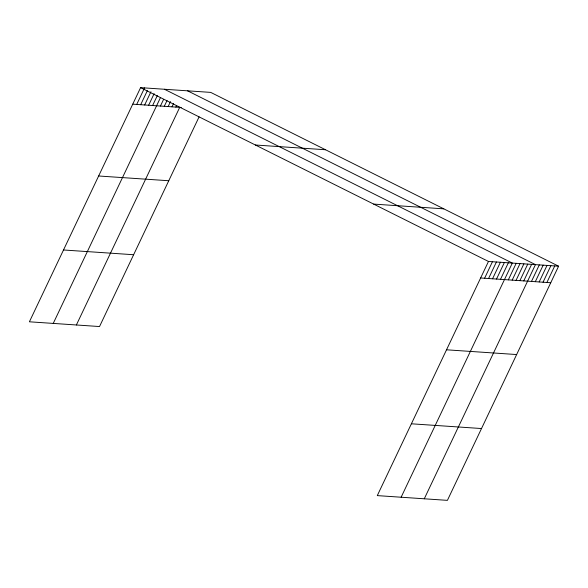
<?xml version="1.0" encoding="UTF-8"?>
<svg xmlns="http://www.w3.org/2000/svg" width="588" height="588" viewBox="0 0 588 588"><rect width="100%" height="100%" fill="white"/><g stroke="black" fill="none" stroke-linecap="round" stroke-linejoin="round"><path stroke-width="0.88" d="M558.6 266.202L488.474 261.454L377.29 495.61L447.409 500.359L558.6 266.202L210.71 92.389L140.591 87.641L29.4 321.798L99.526 326.546L199.075 116.894M136.71 104.436L144.56 87.906M140.686 104.708L147.36 90.655M144.663 104.98L150.94 91.75M148.632 105.245L154.129 93.676M152.608 105.517L157.319 95.594M53.243 323.415L160.509 97.52M160.436 106.046L163.574 99.431M164.295 106.303L167.043 100.519M168.153 106.568L170.505 101.606M172.012 106.832L173.578 103.525M175.863 107.089L176.65 105.436M76.381 324.98L179.722 107.354M484.6 278.249L492.45 261.719M488.569 278.521L496.419 261.991M492.546 278.786L500.395 262.255M496.522 279.057L504.372 262.527M500.491 279.329L508.341 262.799M401.126 497.227L512.317 263.064L164.427 89.251M508.326 279.859L516.176 263.328M512.185 280.116L520.027 263.586M516.036 280.38L523.886 263.85M519.895 280.638L527.745 264.108M523.754 280.902L531.603 264.372M424.271 498.793L535.455 264.629L187.572 90.824M531.464 281.424L539.314 264.894M535.323 281.681L543.172 265.159M539.181 281.946L547.031 265.416M543.04 282.211L550.882 265.68M546.891 282.468L554.741 265.938M132.741 104.172L181.266 107.457M255.39 145.001L325.517 149.749M98.637 175.988L168.763 180.737M373.674 204.095L443.8 208.843M480.624 277.984L550.75 282.732M63.504 249.981L133.63 254.729M446.52 349.801L516.646 354.549M411.387 423.794L481.513 428.542M140.591 87.641L488.474 261.454"/></g></svg>
